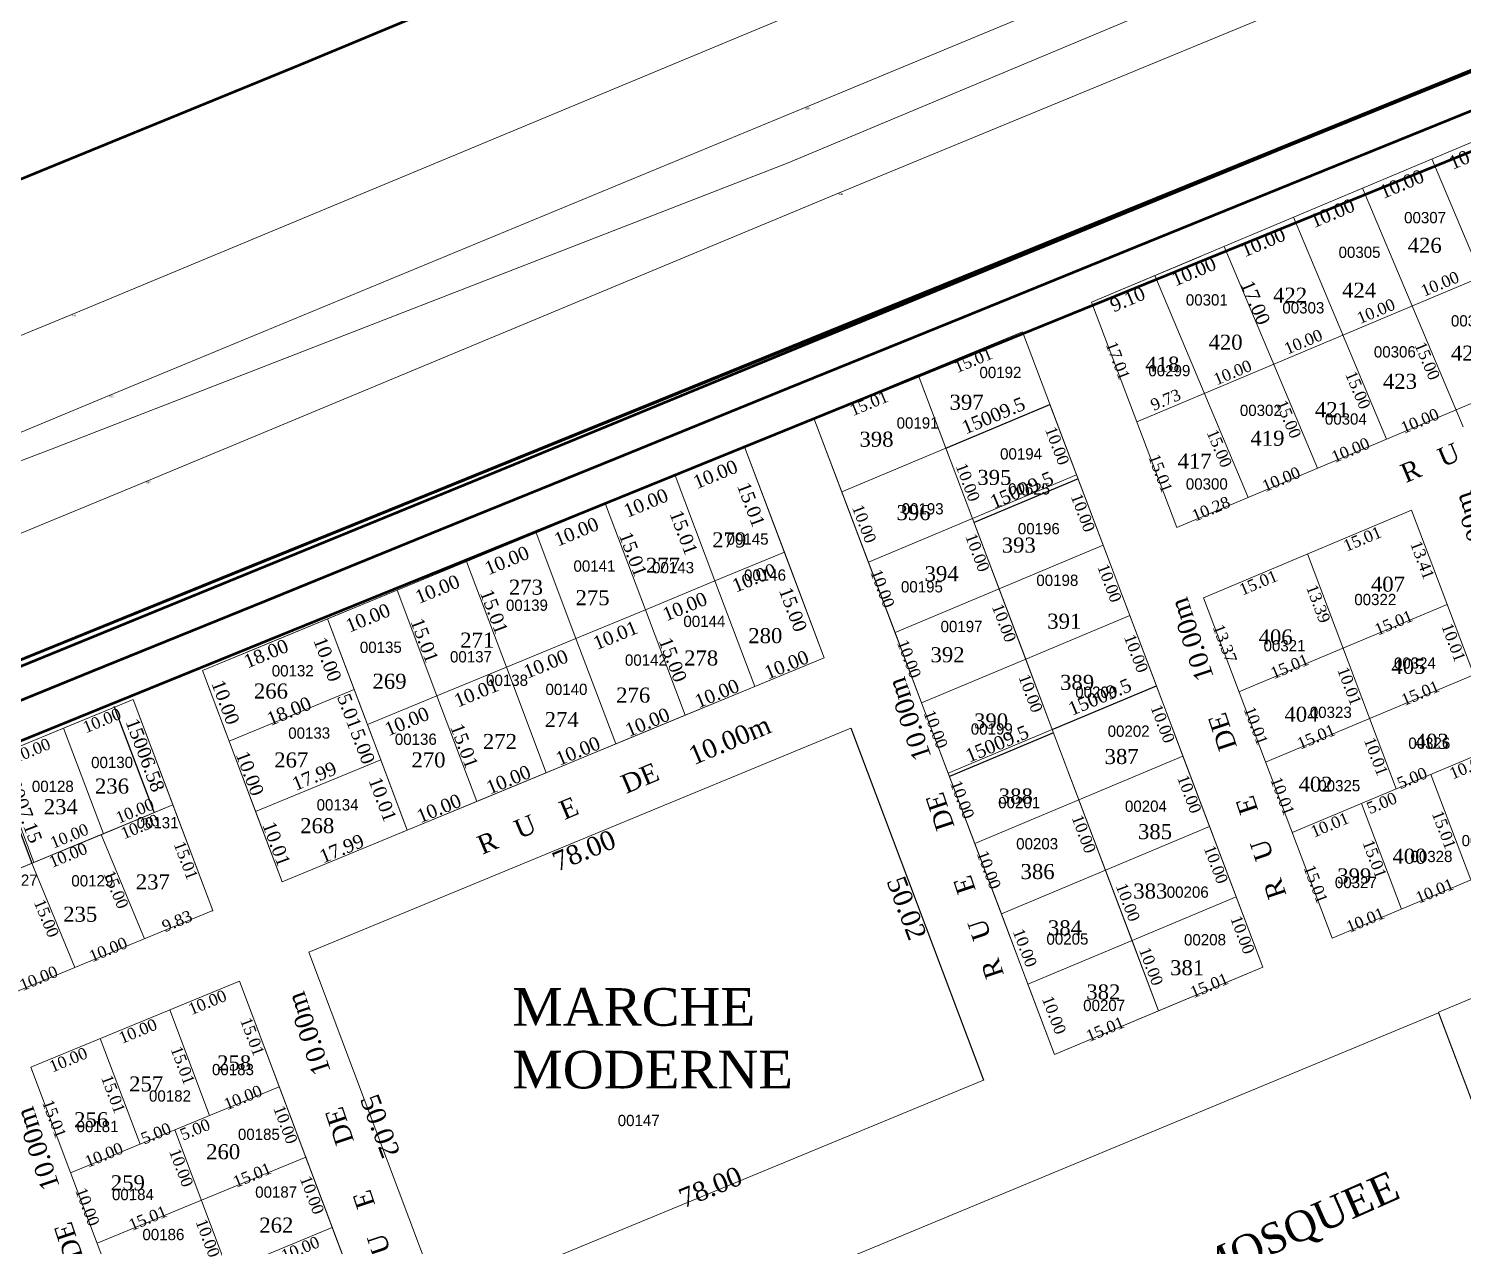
# Model space of a CAD drawing. Header units: metres. Extents: x 245225 to 248406, y 1633796 to 1637634.
# Drawn here: x 245951 to 246141.8, y 1637161.2 to 1637323.1 of the extents above; entities that cross this region are included whole.
import ezdxf
from ezdxf.enums import TextEntityAlignment as Align

# ---------------------------------------------------------------- set-up
doc = ezdxf.new("R2010")
doc.units = ezdxf.units.M
doc.header["$MEASUREMENT"] = 0
doc.layers.get('Defpoints').update_dxf_attribs({"lineweight": 0})
for name, color, linetype in [('A_revoir_niveau_0', 7, 'Continuous'), ('historique_numero_parcelle', 7, 'Continuous'), ('limites_sections', 7, 'Continuous')]:
    doc.layers.add(name, color=color, linetype=linetype)
for name, color, linetype, lineweight in [('Emprise', 1, 'Continuous', 30), ('LIMITE PARCELLE', 7, 'Continuous', 0), ('Toponymie', 7, 'Continuous', 30), ('Tracé KMS3', 7, 'Continuous', 0)]:
    doc.layers.add(name, color=color, linetype=linetype, lineweight=lineweight)
doc.layers.add('LIMITES_PARCELLES', color=7, linetype='Continuous', lineweight=0, true_color=0xffffff)
doc.styles.get("Standard").update_dxf_attribs({"font": 'txt.shx'})
doc.styles.add('Style-Arial', font='arial.ttf')
doc.styles.add('Style-FANCY', font='FANCY.shx')
doc.styles.add('Style-Sylfaen', font='sylfaen.ttf')
doc.dimstyles.new('ISO-25', dxfattribs={"dimtxt": 0.0015, "dimasz": 0.0025, "dimexe": 0.00125, "dimexo": 0.000625, "dimgap": 0.000625, "dimtad": 1, "dimlfac": 1000, "dimtxsty": 'Standard', "dimcen": 0.0025, "dimse1": 1, "dimse2": 1, "dimazin": 3, "dimtfac": 1, "dimtmove": 0, "dimatfit": 3})

# ---------------------------------------------------------------- blocks, each defined once
blk = doc.blocks.new('*D540')
at = {"layer": 'Defpoints', "color": 0, "lineweight": 0, "transparency": 16777216}
for p in [(245962.367776, 1637232.948204), (245964.861085, 1637233.888711), (245970.157473, 1637219.847854)]:
    blk.add_point(p, dxfattribs=at)
at = {"layer": 'LIMITE PARCELLE', "color": 0, "lineweight": -2, "transparency": 16777216}
blk.add_line((245967.664165, 1637218.907346), (245962.367776, 1637232.948204), dxfattribs=at)
at = {"layer": 'LIMITE PARCELLE', "color": 0, "lineweight": 0, "transparency": 16777216, "insert": (245966.462498, 1637226.473423), "char_height": 1.8, "attachment_point": 5, "rotation": 290.66711614, "style": 'Style-Sylfaen'}
blk.add_mtext('\\fSylfaen|b0|i0|c00|p23;15006.58', dxfattribs=at)
blk = doc.blocks.new('_None')
blk = doc.blocks.new('*D552')
at = {"layer": 'Defpoints', "color": 0, "lineweight": 0, "transparency": 16777216}
for p in [(245946.376717, 1637226.251643), (245951.392812, 1637212.104448), (245951.673306, 1637212.210253)]:
    blk.add_point(p, dxfattribs=at)
at = {"layer": 'LIMITE PARCELLE', "color": 0, "lineweight": -2, "transparency": 16777216}
blk.add_line((245946.096223, 1637226.145838), (245951.392812, 1637212.104448), dxfattribs=at)
at = {"layer": 'LIMITE PARCELLE', "color": 0, "lineweight": 0, "transparency": 16777216, "insert": (245950.189854, 1637219.670341), "char_height": 1.8, "attachment_point": 5, "rotation": 290.66711614, "style": 'Style-Sylfaen'}
blk.add_mtext('\\fSylfaen|b0|i0|c00|p23;15007.15', dxfattribs=at)
blk = doc.blocks.new('*D554')
at = {"layer": 'Defpoints', "color": 0, "lineweight": 0, "transparency": 16777216}
for p in [(246087.113654, 1637229.877291), (246073.271742, 1637224.073289), (246073.451905, 1637223.64362)]:
    blk.add_point(p, dxfattribs=at)
at = {"layer": 'LIMITE PARCELLE', "color": 0, "lineweight": -2, "transparency": 16777216}
blk.add_line((246087.293817, 1637229.447622), (246073.451905, 1637223.64362), dxfattribs=at)
at = {"layer": 'LIMITE PARCELLE', "color": 0, "lineweight": 0, "transparency": 16777216, "insert": (246079.775033, 1637227.971376), "char_height": 1.8, "attachment_point": 5, "rotation": 22.74863955, "style": 'Style-Sylfaen'}
blk.add_mtext('\\fSylfaen|b0|i0|c00|p23;15009.5', dxfattribs=at)
blk = doc.blocks.new('*D556')
at = {"layer": 'Defpoints', "color": 0, "lineweight": 0, "transparency": 16777216}
for p in [(246100.955839, 1637235.680572), (246100.955839, 1637235.680572), (246087.113927, 1637229.87657)]:
    blk.add_point(p, dxfattribs=at)
at = {"layer": 'LIMITE PARCELLE', "color": 0, "lineweight": -2, "transparency": 16777216}
blk.add_line((246087.113927, 1637229.87657), (246100.955839, 1637235.680572), dxfattribs=at)
at = {"layer": 'LIMITE PARCELLE', "color": 0, "lineweight": 0, "transparency": 16777216, "insert": (246093.437055, 1637234.204326), "char_height": 1.8, "attachment_point": 5, "rotation": 22.74863955, "style": 'Style-Sylfaen'}
blk.add_mtext('\\fSylfaen|b0|i0|c00|p23;15009.5', dxfattribs=at)
blk = doc.blocks.new('*D558')
at = {"layer": 'Defpoints', "color": 0, "lineweight": 0, "transparency": 16777216}
for p in [(246090.346343, 1637263.742305), (246076.504431, 1637257.938304), (246076.728672, 1637257.403513)]:
    blk.add_point(p, dxfattribs=at)
at = {"layer": 'LIMITE PARCELLE', "color": 0, "lineweight": -2, "transparency": 16777216}
blk.add_line((246090.570584, 1637263.207514), (246076.728672, 1637257.403513), dxfattribs=at)
at = {"layer": 'LIMITE PARCELLE', "color": 0, "lineweight": 0, "transparency": 16777216, "insert": (246083.0518, 1637261.731268), "char_height": 1.8, "attachment_point": 5, "rotation": 22.74863955, "style": 'Style-Sylfaen'}
blk.add_mtext('\\fSylfaen|b0|i0|c00|p23;15009.5', dxfattribs=at)
blk = doc.blocks.new('*D560')
at = {"layer": 'Defpoints', "color": 0, "lineweight": 0, "transparency": 16777216}
for p in [(246086.809719, 1637273.096549), (246086.809719, 1637273.096549), (246072.967807, 1637267.292547)]:
    blk.add_point(p, dxfattribs=at)
at = {"layer": 'LIMITE PARCELLE', "color": 0, "lineweight": -2, "transparency": 16777216}
blk.add_line((246072.967807, 1637267.292547), (246086.809719, 1637273.096549), dxfattribs=at)
at = {"layer": 'LIMITE PARCELLE', "color": 0, "lineweight": 0, "transparency": 16777216, "insert": (246079.290935, 1637271.620303), "char_height": 1.8, "attachment_point": 5, "rotation": 22.74863955, "style": 'Style-Sylfaen'}
blk.add_mtext('\\fSylfaen|b0|i0|c00|p23;15009.5', dxfattribs=at)

msp = doc.modelspace()

# ---------------------------------------------------------------- linework, layer by layer
at = {"layer": 'A_revoir_niveau_0', "color": 7, "linetype": 'Continuous', "lineweight": 13, "flags": 128}
for points in [[(246280.422, 1637419.696), (246188.953, 1637381.672), (246140.842, 1637361.814), (246050.359, 1637324.045), (245956.724, 1637285.061), (245888.911, 1637257.199), (245818.867, 1637231.382), (245769.228, 1637213.065), (245701.559, 1637188.314), (245613.345, 1637155.349), (245512.804, 1637117.302)], [(245408.833261, 1637064.596399), (245617.302, 1637144.32), (245705.148, 1637176.756), (245773.663, 1637201.739), (245822.183, 1637219.59), (245892.562, 1637245.511), (245961.684, 1637274.3), (246054.236, 1637312.609), (246146.466, 1637350.878), (246192.693, 1637370.169), (246284.944, 1637408.447)], [(245521.985, 1637094.792), (245622.827, 1637133), (245708.221, 1637164.652), (245778.161, 1637190.411), (245825.955, 1637207.935), (245896.372, 1637233.878), (245966.622, 1637262.874), (246058.697, 1637301.212), (246152.638, 1637340.006), (246197.655, 1637359.097), (246289.647, 1637397.036)]]:
    msp.add_lwpolyline(points, dxfattribs=at)
at = {"layer": 'Emprise', "color": 6, "lineweight": 53, "flags": 128}
for points in [[(245362.141159, 1637080.356279), (245645.720598, 1637187.855917), (245764.440644, 1637231.789652), (245846.022215, 1637262.062927), (245926.871691, 1637293.673412), (245987.02794, 1637318.254066), (246628.867038, 1637585.467352)], [(246654.91678, 1637532.212975), (246503.560804, 1637468.452964), (246339.308489, 1637399.226337), (246174.772275, 1637330.677176), (246009.954973, 1637262.806665), (245959.032933, 1637241.979597), (245949.066174, 1637237.926563), (245901.731898, 1637219.095855), (245867.529774, 1637206.046117), (245837.947546, 1637195.052559), (245785.257592, 1637175.516616), (245666.840907, 1637131.695147), (245404.597902, 1637034.355467), (245407.132846, 1637027.526068), (245386.779172, 1637020.133266)]]:
    msp.add_lwpolyline(points, dxfattribs=at)
at = {"layer": 'limites_parcelles', "color": 7, "lineweight": 0}
for p, q in [((246092.35131, 1637286.716145), (246193.814715, 1637329.395067)), ((246199.830739, 1637313.482899), (246098.367334, 1637270.803978)), ((246150.018668, 1637276.257287), (246137.611343, 1637305.754038)), ((246141.752488, 1637270.117805), (246128.393609, 1637301.876749)), ((246205.138996, 1637299.442751), (246103.675591, 1637256.76383)), ((246131.583199, 1637268.502709), (246119.175874, 1637297.999459)), ((246122.365465, 1637264.62542), (246109.95814, 1637294.12217)), ((246092.35131, 1637286.716145), (246106.823153, 1637292.803489)), ((246113.147731, 1637260.748131), (246100.740405, 1637290.244881)), ((246083.157902, 1637282.755471), (246055.41547, 1637271.302485)), ((246101.259548, 1637192.461912), (246069.286686, 1637277.028978)), ((246087.417636, 1637186.657911), (246055.41547, 1637271.302485)), ((245974.107777, 1637237.709108), (246046.196984, 1637267.493743)), ((246046.196984, 1637267.493743), (246056.78912, 1637239.413727)), ((246134.886267, 1637259.043438), (246107.214429, 1637247.403732)), ((246134.886267, 1637259.043438), (246152.013225, 1637213.743251)), ((246121.050348, 1637253.223585), (246132.863273, 1637221.978825)), ((246111.943974, 1637234.894257), (246139.627798, 1637246.50226)), ((245974.107777, 1637237.709108), (245988.525644, 1637243.666045)), ((245974.107777, 1637237.709108), (245983.35, 1637241.527657)), ((246056.78912, 1637239.413727), (245984.700696, 1637209.627015)), ((245984.700696, 1637209.627015), (245974.107777, 1637237.709108)), ((246143.166491, 1637237.142543), (246115.482667, 1637225.53454)), ((245863.147473, 1637191.86435), (245964.861085, 1637233.888711)), ((245964.861085, 1637233.888711), (245975.454105, 1637205.806352)), ((246146.705185, 1637227.782826), (246119.021361, 1637216.174823)), ((245970.157473, 1637219.847854), (245868.444966, 1637177.820563)), ((245975.454105, 1637205.806352), (245970.157473, 1637219.847854)), ((245960.63822, 1637215.914528), (245966.367022, 1637202.048829)), ((246152.013225, 1637213.743251), (246124.329401, 1637202.135248)), ((245951.396106, 1637212.095715), (245957.1248, 1637198.230279)), ((246115.10146, 1637198.265914), (246111.565005, 1637207.619709)), ((245975.454105, 1637205.806352), (245873.741598, 1637163.779061)), ((246115.10146, 1637198.265914), (246087.417636, 1637186.657911)), ((245978.997279, 1637196.41331), (245951.254208, 1637184.96006)), ((245996.652547, 1637149.608756), (245978.997279, 1637196.41331)), ((245969.749589, 1637192.59556), (245975.046169, 1637178.554194)), ((245960.501898, 1637188.77781), (245965.798479, 1637174.736444)), ((245951.254208, 1637184.96006), (245968.909476, 1637138.155506)), ((245984.293859, 1637182.371944), (245956.550788, 1637170.918694)), ((245970.422324, 1637176.645319), (245977.484431, 1637157.923497)), ((245987.824913, 1637173.011033), (245960.081842, 1637161.557783)), ((245963.612895, 1637152.196872), (245991.355966, 1637163.650122))]:
    msp.add_line(p, q, dxfattribs=at)
at = {"layer": 'limites_parcelles', "color": 7, "linetype": 'Continuous', "lineweight": 0}
for p, q in [((246060.320203, 1637230.052737), (245988.223214, 1637200.288734)), ((246078.010466, 1637183.26263), (246060.320203, 1637230.052737)), ((246060.320203, 1637230.052737), (246077.975471, 1637183.248183)), ((246078.010466, 1637183.26263), (246060.355198, 1637230.067184)), ((246005.878482, 1637153.48418), (245988.223214, 1637200.288734)), ((246005.878482, 1637153.48418), (246077.975471, 1637183.248183)), ((246077.975471, 1637183.248183), (246078.010466, 1637183.26263))]:
    msp.add_line(p, q, dxfattribs=at)
at = {"layer": 'limites_parcelles', "color": 1, "linetype": 'Continuous', "lineweight": 40, "flags": 128}
msp.add_lwpolyline([(246242.36, 1637357.731), (246325.071, 1637170.444), (245511.13, 1636788.23), (245429.275, 1637028.013), (246242.360078, 1637357.730823)], close=True, dxfattribs=at)
at = {"layer": 'limites_parcelles', "color": 7, "lineweight": 0, "flags": 128}
for points in [[(246092.35131, 1637286.716145), (246103.675591, 1637256.76383)], [(246083.157902, 1637282.755471), (246115.10146, 1637198.265914)], [(246107.214429, 1637247.403732), (246124.329401, 1637202.135248)], [(246137.477243, 1637223.913492), (246142.785284, 1637209.873917)], [(246128.249302, 1637220.044158), (246133.557342, 1637206.004583)], [(245978.997279, 1637196.41331), (245996.652547, 1637149.608756)]]:
    msp.add_lwpolyline(points, dxfattribs=at)
at = {"layer": 'limites_parcelles', "color": 7, "lineweight": 0}
msp.add_point((245975.454105, 1637205.806352), dxfattribs=at)
for points in [[(246072.967314, 1637267.293849), (246069.286686, 1637277.028978), (246055.41547, 1637271.302485), (246059.125403, 1637261.489848)], [(246090.346343, 1637263.742305), (246086.809719, 1637273.096549), (246072.967807, 1637267.292547), (246076.504431, 1637257.938304)], [(246051.49361, 1637253.452254), (246046.196984, 1637267.493743), (246036.954834, 1637263.675223), (246042.251461, 1637249.633734)], [(246076.503869, 1637257.93979), (246072.967314, 1637267.293849), (246059.125403, 1637261.489848), (246062.661957, 1637252.135789)], [(246036.954834, 1637263.675223), (246027.712281, 1637259.856537), (246033.008908, 1637245.815048), (246042.251461, 1637249.633734)], [(246093.883011, 1637254.387944), (246090.346343, 1637263.742305), (246076.504431, 1637257.938304), (246080.0411, 1637248.583943)], [(246027.712281, 1637259.856537), (246018.469561, 1637256.037782), (246023.766188, 1637241.996293), (246033.008908, 1637245.815048)], [(246080.040402, 1637248.585788), (246076.503869, 1637257.93979), (246062.661957, 1637252.135789), (246066.19849, 1637242.781787)], [(246018.469561, 1637256.037782), (246009.227072, 1637252.219121), (246014.523698, 1637238.177632), (246023.766188, 1637241.996293)], [(246056.78912, 1637239.413727), (246051.49361, 1637253.452254), (246042.249261, 1637249.632825), (246047.544871, 1637235.594032)], [(246097.419551, 1637245.033924), (246093.883011, 1637254.387944), (246080.0411, 1637248.583943), (246083.577639, 1637239.229923)], [(246009.227072, 1637252.219121), (245999.98425, 1637248.400324), (246005.280876, 1637234.358835), (246014.523698, 1637238.177632)], [(246042.249261, 1637249.632825), (246033.005114, 1637245.81348), (246038.300824, 1637231.774421), (246047.544871, 1637235.594032)], [(245999.98425, 1637248.400324), (245990.74175, 1637244.581659), (245996.038376, 1637230.54017), (246005.280876, 1637234.358835)], [(246083.577057, 1637239.231462), (246080.040402, 1637248.585788), (246066.19849, 1637242.781787), (246069.735145, 1637233.427461)], [(246033.005114, 1637245.81348), (246023.761412, 1637241.994319), (246029.057223, 1637227.954993), (246038.300824, 1637231.774421)], [(245974.107777, 1637237.709108), (245977.637888, 1637228.350695), (245994.269432, 1637235.222244), (245990.74175, 1637244.581659)], [(246100.955839, 1637235.680572), (246097.419551, 1637245.033924), (246083.577639, 1637239.229923), (246087.113927, 1637229.87657)], [(246023.761412, 1637241.994319), (246014.517887, 1637238.175231), (246019.813798, 1637224.135639), (246029.057223, 1637227.954993)], [(246014.517887, 1637238.175231), (246005.274451, 1637234.35618), (246010.570463, 1637220.316322), (246019.813798, 1637224.135639)], [(246087.113654, 1637229.877291), (246083.577057, 1637239.231462), (246069.735145, 1637233.427461), (246073.271742, 1637224.073289)], [(245977.637888, 1637228.350695), (245981.16843, 1637218.991141), (245997.797545, 1637225.861686), (245994.269432, 1637235.222244)], [(246005.274451, 1637234.35618), (245996.031088, 1637230.537159), (246001.3272, 1637216.497035), (246010.570463, 1637220.316322)], [(246104.492079, 1637226.327344), (246100.955839, 1637235.680572), (246087.113927, 1637229.87657), (246090.650167, 1637220.523343)], [(245970.157473, 1637219.847854), (245964.861085, 1637233.888711), (245955.618767, 1637230.070122), (245960.915256, 1637216.028998)], [(245955.618767, 1637230.070122), (245946.376717, 1637226.251643), (245951.673306, 1637212.210253), (245960.915256, 1637216.028998)], [(246090.650177, 1637220.523317), (246087.113654, 1637229.877291), (246073.271742, 1637224.073289), (246076.808265, 1637214.719315)], [(246108.028596, 1637216.973384), (246104.492079, 1637226.327344), (246090.650167, 1637220.523343), (246094.186684, 1637211.169383)], [(245946.376717, 1637226.251643), (245937.135091, 1637222.43334), (245942.431781, 1637208.391684), (245951.673306, 1637212.210253)], [(245981.16843, 1637218.991141), (245984.700696, 1637209.627015), (246001.3272, 1637216.497035), (245997.797545, 1637225.861686)], [(246094.186669, 1637211.169421), (246090.650177, 1637220.523317), (246076.808265, 1637214.719315), (246080.344757, 1637205.36542)], [(246111.564911, 1637207.619958), (246108.028596, 1637216.973384), (246094.186684, 1637211.169383), (246097.722999, 1637201.815957)], [(246097.723176, 1637201.815489), (246094.186669, 1637211.169421), (246080.344757, 1637205.36542), (246083.881264, 1637196.011488)], [(246101.259548, 1637192.461912), (246115.10146, 1637198.265914), (246111.564911, 1637207.619958), (246097.722999, 1637201.815957)], [(246087.417636, 1637186.657911), (246101.259548, 1637192.461912), (246097.723176, 1637201.815489), (246083.881264, 1637196.011488)], [(246158.417395, 1637139.408732), (246138.49941, 1637192.197204), (246059.992785, 1637159.641095), (246081.633796, 1637102.286102)]]:
    msp.add_3dface(points, dxfattribs=at)
at = {"layer": 'limites_parcelles', "color": 7, "linetype": 'Continuous', "lineweight": 0}
msp.add_3dface([(246176.142487, 1637207.981185), (246138.457976, 1637192.307016), (246160.093778, 1637134.965829), (246197.778289, 1637150.639997)], dxfattribs=at)
at = {"layer": 'limites_sections', "lineweight": 13, "flags": 128}
msp.add_lwpolyline([(246030.023, 1636685.769), (245957.845, 1636823.563), (245896.711, 1636918.316), (245873.298, 1636959.841), (245897.722, 1636971.857), (245806.576, 1637211.153), (245953.867, 1637267.134), (246051.979, 1637305.254), (246249.188409, 1637387.839947), (246328.763496, 1637172.004743), (246354.383, 1637183.669), (246454.308, 1636960.02), (246454.308, 1636960.02), (246507.829, 1636952.358), (246491.152, 1636841.051), (246406.082, 1636907.201), (246329.51, 1636911.002), (246256.395, 1636887.255), (246213.901, 1636838.511), (246204.527, 1636787.268), (246222.025, 1636721.652), (246223.275, 1636626.665)], dxfattribs=at)
at = {"layer": 'Tracé KMS3', "color": 3, "lineweight": 53, "elevation": -8.86245, "flags": 128}
for points in [[(246165.946757, 1637326.984723), (246161.633642, 1637325.194711), (246003.831576, 1637261.05847), (245980.661777, 1637251.642552), (245827.036769, 1637189.204426), (245748.884173, 1637157.722395), (245725.835123, 1637148.370881), (245702.480787, 1637139.653054), (245488.717744, 1637059.330274), (245421.572668, 1637033.918839), (245418.191968, 1637032.639981)], [(246167.863337, 1637322.366637), (246167.863337, 1637322.366637), (246163.533267, 1637320.569588), (246144.730177, 1637312.927428), (246121.561129, 1637303.510409), (246098.391177, 1637294.093429), (246075.222249, 1637284.677458), (246052.053129, 1637275.260409), (246028.883177, 1637265.843429), (246005.714129, 1637256.426409), (245982.544297, 1637247.010477), (245959.375129, 1637237.593409), (245936.205177, 1637228.176429), (245913.036129, 1637218.759409), (245889.867249, 1637209.343458), (245866.697177, 1637199.926429), (245843.528129, 1637190.509409), (245828.912205, 1637184.569472), (245820.358158, 1637181.123467), (245797.159247, 1637171.778503)], [(246169.836549, 1637317.772054), (246165.432893, 1637315.944465), (246007.596654, 1637251.794336), (245984.426815, 1637242.378401), (245830.787641, 1637179.934518), (245752.632219, 1637148.451348), (245729.464202, 1637139.051567), (245705.988084, 1637130.28828), (245492.246245, 1637049.973468), (245425.111511, 1637024.565947), (245420.898114, 1637022.972095)]]:
    msp.add_lwpolyline(points, dxfattribs=at)

# ---------------------------------------------------------------- texts
at = {"layer": 'historique_numero_parcelle', "color": 92, "linetype": 'Continuous', "lineweight": 0, "style": 'Style-FANCY'}
for s, p in [('00307', (246136.6949, 1637297.954962)), ('00305', (246127.976944, 1637293.347694)), ('00301', (246107.666982, 1637287.0127)), ('00303', (246120.504411, 1637285.956868)), ('00308', (246142.922011, 1637284.229142)), ('00306', (246132.671228, 1637280.101798)), ('00192', (246080.218113, 1637277.368435)), ('00299', (246102.685293, 1637277.606194)), ('00302', (246114.85211, 1637272.327033)), ('00191', (246069.200917, 1637270.649502)), ('00304', (246126.156712, 1637271.175216)), ('00625', (246084.027467, 1637261.879499)), ('00300', (246107.666982, 1637262.536588)), ('00193', (246069.871529, 1637259.227316)), ('00145', (246046.59288, 1637255.207248)), ('00141', (246026.22625, 1637251.62346)), ('00143', (246036.682322, 1637251.404066)), ('00146', (246048.910893, 1637250.418085)), ('00195', (246069.775727, 1637248.860963)), ('00198', (246087.786448, 1637249.724826)), ('00322', (246130.071858, 1637247.168903)), ('00139', (246017.248261, 1637246.412859)), ('00144', (246040.844778, 1637244.264986)), ('00197', (246075.044821, 1637243.581801)), ('00135', (245997.8142, 1637240.818319)), ('00321', (246118.000843, 1637241.025879)), ('00137', (246009.8031, 1637239.556805)), ('00142', (246033.069229, 1637239.118018)), ('00132', (245986.09902, 1637237.691958)), ('00324', (246135.340952, 1637238.722245)), ('00138', (246014.600939, 1637236.430626)), ('00140', (246022.503669, 1637235.223779)), ('00200', (246092.95974, 1637234.847189)), ('00323', (246124.15266, 1637232.167193)), ('00133', (245988.288773, 1637229.409845)), ('00199', (246079.068493, 1637229.951966)), ('00202', (246097.270817, 1637229.664012)), ('00136', (246002.467426, 1637228.587119)), ('00326', (246137.256986, 1637228.067937)), ('00130', (245962.07503, 1637225.50618)), ('00128', (245954.191918, 1637222.324971)), ('00325', (246125.281773, 1637222.404837)), ('00134', (245992.066097, 1637219.866218)), ('00201', (246082.708958, 1637220.161521)), ('00204', (246099.570058, 1637219.681597)), ('00131', (245968.123904, 1637217.4829)), ('00203', (246085.104, 1637214.69039)), ('00329', (246144.346313, 1637215.109995)), ('00328', (246137.544391, 1637212.998331)), ('00127', (245949.382981, 1637209.842614)), ('00129', (245959.447326, 1637209.76468)), ('00327', (246127.485212, 1637209.542879)), ('00206', (246105.126557, 1637208.259412)), ('00205', (246089.127672, 1637202.020402)), ('00208', (246107.425798, 1637201.924418)), ('00207', (246094.013559, 1637193.189805)), ('00183', (245978.149091, 1637184.660874)), ('00182', (245969.773284, 1637181.150574)), ('00147', (246032.111853, 1637177.896027)), ('00181', (245960.13837, 1637177.09179)), ('00185', (245981.597952, 1637176.04967)), ('00187', (245983.897193, 1637168.37089)), ('00184', (245964.846339, 1637168.041799)), ('00186', (245968.897383, 1637162.721501))]:
    msp.add_text(s, height=1.499994, rotation=0.1323, dxfattribs=at).set_placement(p, align=Align.MIDDLE_CENTER)
at = {"layer": 'historique_numero_parcelle', "color": 1, "linetype": 'Continuous', "lineweight": 0, "style": 'Style-FANCY'}
for s, p in [('00194', (246082.962025, 1637266.534308)), ('00196', (246085.325911, 1637256.592539))]:
    msp.add_text(s, height=1.499994, rotation=0.1323, dxfattribs=at).set_placement(p, align=Align.MIDDLE_CENTER)
at = {"layer": 'limites_parcelles', "color": 7, "lineweight": 0, "line_spacing_factor": 0.6}
for s, insert, char_height, attachment_point, rotation in [('\\fSylfaen|b0|i0|c00|p23;10.00', (246142.452848, 1637307.139618), 1.8, 2, 22.8132739), ('\\fSylfaen|b0|i0|c00|p23;10.00', (246133.235113, 1637303.262329), 1.8, 2, 22.8132739), ('\\fSylfaen|b0|i0|c00|p23;10.00', (246124.017379, 1637299.38504), 1.8, 2, 22.8132739), ('\\fSylfaen|b0|i0|c00|p23;10.00', (246114.799644, 1637295.507751), 1.8, 2, 22.8132739), ('\\fSylfaen|b0|i0|c00|p23;10.00', (246105.58191, 1637291.630462), 1.8, 2, 22.8132739), ('\\fSylfaen|b0|i0|c00|p23;17.00', (246113.290819, 1637286.301024), 1.8, 8, 292.8132739), ('\\fSylfaen|b0|i0|c00|p23;10.00', (246138.368992, 1637289.872915), 1.55, 2, 22.8132739), ('\\fSylfaen|b0|i0|c00|p23;9.10', (246096.778495, 1637287.927449), 1.8, 2, 22.8132739), ('\\fSylfaen|b0|i0|c00|p23;10.00', (246129.858642, 1637286.236734), 1.55, 2, 22.8132739), ('\\fSylfaen|b0|i0|c00|p23;10.00', (246120.196678, 1637282.166685), 1.55, 2, 22.8132739), ('\\fSylfaen|b0|i0|c00|p23;15.01', (246076.298613, 1637279.707358), 1.55, 2, 22.43245452), ('\\fSylfaen|b0|i0|c00|p23;17.01', (246095.095384, 1637278.658891), 1.55, 8, 290.71041665), ('\\fSylfaen|b0|i0|c00|p23;R   U    E       DE     10.00m', (246134.150673, 1637262.595882), 2.5, 7, 22.94571649), ('\\fSylfaen|b0|i0|c00|p23;15.00', (246137.708612, 1637279.215753), 1.55, 2, 292.8132739), ('\\fSylfaen|b0|i0|c00|p23;10.00', (246110.781984, 1637278.086663), 1.55, 2, 22.8132739), ('\\fSylfaen|b0|i0|c00|p23;15.00', (246128.490878, 1637275.338464), 1.55, 2, 292.8132739), ('\\fSylfaen|b0|i0|c00|p23;15.01', (246062.427397, 1637273.980865), 1.55, 2, 22.43245452), ('\\fSylfaen|b0|i0|c00|p23;9.73', (246101.887845, 1637274.465374), 1.55, 2, 22.8132739), ('\\fSylfaen|b0|i0|c00|p23;15.00', (246119.273143, 1637271.461175), 1.55, 2, 292.8132739), ('\\fSylfaen|b0|i0|c00|p23;10.00', (246136.302854, 1637270.181306), 1.55, 8, 22.8132739), ('\\fSylfaen|b0|i0|c00|p23;10.00', (246088.50054, 1637267.900237), 1.55, 2, 290.71041665), ('\\fSylfaen|b0|i0|c00|p23;15.00', (246110.055409, 1637267.583886), 1.55, 2, 292.8132739), ('\\fSylfaen|b0|i0|c00|p23;10.00', (246127.08512, 1637266.304016), 1.55, 8, 22.8132739), ('\\fSylfaen|b0|i0|c00|p23;15.01', (246100.757525, 1637263.682733), 1.55, 8, 290.71041665), ('\\fSylfaen|b0|i0|c00|p23;10.00', (246041.957764, 1637264.660261), 1.8, 2, 22.44863842), ('\\fSylfaen|b0|i0|c00|p23;10.00', (246076.614876, 1637263.044709), 1.55, 2, 290.71041665), ('\\fSylfaen|b0|i0|c00|p23;10.00', (246117.867385, 1637262.426727), 1.55, 8, 22.8132739), ('\\fSylfaen|b0|i0|c00|p23;15.01', (246047.90965, 1637260.120061), 1.8, 2, 290.66711614), ('\\fSylfaen|b0|i0|c00|p23;10.00', (246032.715413, 1637260.841658), 1.8, 2, 22.44863842), ('\\fSylfaen|b0|i0|c00|p23;10.00', (246091.927428, 1637258.994855), 1.55, 2, 290.71041665), ('\\fSylfaen|b0|i0|c00|p23;10.28', (246108.522448, 1637258.495932), 1.55, 8, 22.8132739), ('\\fSylfaen|b0|i0|c00|p23;R   U    E       DE     10.00m', (246156.095948, 1637221.963582), 2.5, 7, 108.45502415), ('\\fSylfaen|b0|i0|c00|p23;15.01', (246038.948195, 1637256.407422), 1.8, 2, 290.66711614), ('\\fSylfaen|b0|i0|c00|p23;10.00', (246062.839257, 1637257.524005), 1.55, 2, 290.71041665), ('\\fSylfaen|b0|i0|c00|p23;10.00', (246023.472776, 1637257.022937), 1.8, 2, 22.44863842), ('\\fSylfaen|b0|i0|c00|p23;15.01', (246128.045853, 1637255.949156), 1.55, 2, 22.8132739), ('\\fSylfaen|b0|i0|c00|p23;15.01', (246030.489754, 1637252.8828), 1.8, 8, 290.65145103), ('\\fSylfaen|b0|i0|c00|p23;10.00', (246077.896735, 1637253.690172), 1.55, 2, 290.71041665), ('\\fSylfaen|b0|i0|c00|p23;10.00', (246014.230172, 1637253.204229), 1.8, 2, 22.44863842), ('\\fSylfaen|b0|i0|c00|p23;13.41', (246137.069956, 1637252.702119), 1.55, 2, 290.71041665), ('\\fSylfaen|b0|i0|c00|p23;10.00', (246047.138734, 1637250.895584), 1.8, 2, 22.44863842), ('\\fSylfaen|b0|i0|c00|p23;10.00', (246063.789179, 1637248.355048), 1.55, 8, 290.71041665), ('\\fSylfaen|b0|i0|c00|p23;10.00', (246095.463883, 1637249.641059), 1.55, 2, 290.71041665), ('\\fSylfaen|b0|i0|c00|p23;10.00', (246004.987516, 1637249.3855), 1.8, 2, 22.44863842), ('\\fSylfaen|b0|i0|c00|p23;15.01', (246114.209934, 1637250.129304), 1.55, 2, 22.8132739), ('\\fSylfaen|b0|i0|c00|p23;15.01', (246012.006429, 1637245.246204), 1.8, 8, 290.66711614), ('\\fSylfaen|b0|i0|c00|p23;10.00', (246037.894486, 1637247.076197), 1.8, 2, 22.44863842), ('\\fSylfaen|b0|i0|c00|p23;15.00', (246053.486412, 1637246.185934), 1.8, 2, 290.66711614), ('\\fSylfaen|b0|i0|c00|p23;R   U    E       DE     10.00m', (246118.341712, 1637207.889375), 2.5, 7, 108.45502415), ('\\fSylfaen|b0|i0|c00|p23;13.39', (246123.231041, 1637246.890192), 1.55, 2, 290.71041665), ('\\fSylfaen|b0|i0|c00|p23;10.00', (245995.744855, 1637245.566769), 1.8, 2, 22.44863842), ('\\fSylfaen|b0|i0|c00|p23;10.00', (246081.433189, 1637244.336377), 1.55, 2, 290.71041665), ('\\fSylfaen|b0|i0|c00|p23;15.01', (246132.817336, 1637243.340086), 1.55, 8, 22.74863955), ('\\fSylfaen|b0|i0|c00|p23;15.01', (246002.760416, 1637241.426018), 1.8, 8, 290.64060745), ('\\fSylfaen|b0|i0|c00|p23;10.01', (246028.652459, 1637243.257728), 1.8, 2, 22.44863842), ('\\fSylfaen|b0|i0|c00|p23;13.37', (246109.315263, 1637241.047823), 1.55, 8, 290.71041665), ('\\fSylfaen|b0|i0|c00|p23;10.01', (246141.210068, 1637241.751672), 1.55, 2, 290.71041665), ('\\fSylfaen|b0|i0|c00|p23;18.00', (245982.203896, 1637240.823108), 1.8, 2, 22.44863842), ('\\fSylfaen|b0|i0|c00|p23;10.00', (245991.569851, 1637239.54926), 1.8, 2, 290.652068), ('\\fSylfaen|b0|i0|c00|p23;15.00', (246035.785923, 1637238.842525), 1.8, 8, 290.65145103), ('\\fSylfaen|b0|i0|c00|p23;10.00', (246067.325634, 1637239.001253), 1.55, 8, 290.71041665), ('\\fSylfaen|b0|i0|c00|p23;10.00', (246099.000337, 1637240.287264), 1.55, 2, 290.71041665), ('\\fSylfaen|b0|i0|c00|p23;10.00', (246019.406948, 1637239.43782), 1.8, 2, 22.44863842), ('\\fSylfaen|b0|i0|c00|p23;10.00', (246052.115114, 1637237.633371), 1.8, 8, 22.45025589), ('\\fSylfaen|b0|i0|c00|p23;15.01', (246118.975424, 1637237.536084), 1.55, 8, 22.74863955), ('\\fSylfaen|b0|i0|c00|p23;10.01', (246127.368157, 1637235.947671), 1.55, 2, 290.71041665), ('\\fSylfaen|b0|i0|c00|p23;10.00', (245976.28457, 1637233.18361), 1.8, 8, 290.66711614), ('\\fSylfaen|b0|i0|c00|p23;10.01', (246010.166373, 1637235.619951), 1.8, 2, 22.44863842), ('\\fSylfaen|b0|i0|c00|p23;10.00', (246042.870966, 1637233.813718), 1.8, 8, 22.45025589), ('\\fSylfaen|b0|i0|c00|p23;R   U    E       DE     10.00m', (246080.775577, 1637197.291372), 2.5, 7, 108.45502415), ('\\fSylfaen|b0|i0|c00|p23;10.00', (246084.969644, 1637234.982582), 1.55, 2, 290.71041665), ('\\fSylfaen|b0|i0|c00|p23;15.01', (246136.356029, 1637233.980369), 1.55, 8, 22.74863955), ('\\fSylfaen|b0|i0|c00|p23;18.00', (245985.958093, 1637231.468025), 1.8, 8, 22.44863842), ('\\fSylfaen|b0|i0|c00|p23;5.01', (245994.495048, 1637232.633333), 1.8, 2, 290.60693678), ('\\fSylfaen|b0|i0|c00|p23;10.00', (245960.424748, 1637231.807844), 1.55, 2, 22.45025589), ('\\fSylfaen|b0|i0|c00|p23;10.00', (246000.926925, 1637231.802547), 1.8, 2, 22.44863842), ('\\fSylfaen|b0|i0|c00|p23;10.00', (246033.627142, 1637229.994199), 1.8, 8, 22.45025589), ('\\fSylfaen|b0|i0|c00|p23;10.00', (246070.862089, 1637229.647458), 1.55, 8, 290.71041665), ('\\fSylfaen|b0|i0|c00|p23;10.00', (246102.536792, 1637230.933469), 1.55, 2, 290.71041665), ('\\fSylfaen|b0|i0|c00|p23;10.01', (246113.449382, 1637230.113227), 1.55, 8, 290.71041665), ('\\fSylfaen|b0|i0|c00|p23;15.01', (246008.053501, 1637227.384078), 1.8, 8, 290.66711614), ('\\fSylfaen|b0|i0|c00|p23;R   U    E       DE     10.00m', (246011.336779, 1637213.158166), 2.5, 7, 22.94571649), ('\\fSylfaen|b0|i0|c00|p23;15.01', (246122.514117, 1637228.176368), 1.55, 8, 22.74863955), ('\\fSylfaen|b0|i0|c00|p23;10.00', (245951.027592, 1637227.80238), 1.55, 2, 22.45025589), ('\\fSylfaen|b0|i0|c00|p23;5.00', (245996.261404, 1637227.954403), 1.8, 2, 290.57676665), ('\\fSylfaen|b0|i0|c00|p23;10.00', (246024.383629, 1637226.174808), 1.8, 8, 22.45025589), ('\\fSylfaen|b0|i0|c00|p23;10.01', (246130.90685, 1637226.587954), 1.55, 2, 290.71041665), ('\\fSylfaen|b0|i0|c00|p23;10.00', (245979.534203, 1637223.718745), 1.8, 8, 290.66711614), ('\\fSylfaen|b0|i0|c00|p23;10.01', (246142.168552, 1637225.663717), 1.55, 2, 22.74863955), ('\\fSylfaen|b0|i0|c00|p23;17.99', (245989.316553, 1637222.833173), 1.8, 8, 22.44863842), ('\\fSylfaen|b0|i0|c00|p23;10.00', (246015.140249, 1637222.355472), 1.8, 8, 22.45025589), ('\\fSylfaen|b0|i0|c00|p23;5.00', (246135.280487, 1637222.685874), 1.55, 8, 22.74863955), ('\\fSylfaen|b0|i0|c00|p23;10.01', (245998.906205, 1637220.931802), 1.8, 2, 290.66711614), ('\\fSylfaen|b0|i0|c00|p23;10.00', (246074.398544, 1637220.293662), 1.55, 8, 290.71041665), ('\\fSylfaen|b0|i0|c00|p23;10.00', (246106.073247, 1637221.579673), 1.55, 2, 290.71041665), ('\\fSylfaen|b0|i0|c00|p23;10.01', (246116.988076, 1637220.753511), 1.55, 8, 290.71041665), ('\\fSylfaen|b0|i0|c00|p23;10.00', (245964.803558, 1637219.774521), 1.55, 2, 22.45025589), ('\\fSylfaen|b0|i0|c00|p23;10.00', (246005.89695, 1637218.53617), 1.8, 8, 22.45025589), ('\\fSylfaen|b0|i0|c00|p23;5.00', (246130.633625, 1637220.827049), 1.55, 2, 22.74863955), ('\\fSylfaen|b0|i0|c00|p23;10.01', (246123.712669, 1637217.925048), 1.55, 2, 22.74863955), ('\\fSylfaen|b0|i0|c00|p23;15.01', (246139.944188, 1637216.822975), 1.55, 2, 290.71041665), ('\\fSylfaen|b0|i0|c00|p23;10.00', (245956.09003, 1637216.451821), 1.55, 2, 22.45025589), ('\\fSylfaen|b0|i0|c00|p23;10.30', (245965.474223, 1637217.696349), 1.55, 2, 22.45025589), ('\\fSylfaen|b0|i0|c00|p23;10.01', (245983.065607, 1637214.356905), 1.8, 8, 290.66711614), ('\\fSylfaen|b0|i0|c00|p23;10.00', (246092.042554, 1637216.274991), 1.55, 2, 290.71041665), ('\\fSylfaen|b0|i0|c00|p23;15.01', (245972.61866, 1637212.756515), 1.55, 2, 290.66711614), ('\\fSylfaen|b0|i0|c00|p23;17.99', (245992.962067, 1637213.191517), 1.8, 8, 22.45025589), ('\\fSylfaen|b0|i0|c00|p23;78.00', (246024.348027, 1637214.985869), 2.55, 2, 22.43245452), ('\\fSylfaen|b0|i0|c00|p23;15.01', (246130.716246, 1637212.953641), 1.55, 2, 290.71041665), ('\\fSylfaen|b0|i0|c00|p23;10.00', (245955.919684, 1637213.899844), 1.55, 2, 22.45025589), ('\\fSylfaen|b0|i0|c00|p23;10.00', (246077.934999, 1637210.939867), 1.55, 8, 290.71041665), ('\\fSylfaen|b0|i0|c00|p23;10.00', (246109.609702, 1637212.225878), 1.55, 2, 290.71041665), ('\\fSylfaen|b0|i0|c00|p23;15.00', (245963.317288, 1637208.90649), 1.55, 2, 292.44863842), ('\\fSylfaen|b0|i0|c00|p23;15.01', (246121.411443, 1637209.053865), 1.55, 8, 290.71041665), ('\\fSylfaen|b0|i0|c00|p23;50.02', (246068.960708, 1637206.579872), 2.55, 2, 290.66711614), ('\\fSylfaen|b0|i0|c00|p23;10.00', (246097.90914, 1637207.192649), 1.55, 2, 290.71041665), ('\\fSylfaen|b0|i0|c00|p23;10.01', (246138.281807, 1637207.679077), 1.55, 8, 22.74863955), ('\\fSylfaen|b0|i0|c00|p23;15.00', (245954.075174, 1637205.087677), 1.55, 2, 292.44863842), ('\\fSylfaen|b0|i0|c00|p23;9.83', (245971.018947, 1637203.667919), 1.55, 8, 22.45025589), ('\\fSylfaen|b0|i0|c00|p23;10.01', (246129.053866, 1637203.809742), 1.55, 8, 22.74863955), ('\\fSylfaen|b0|i0|c00|p23;10.00', (246113.146157, 1637202.872082), 1.55, 2, 290.71041665), ('\\fSylfaen|b0|i0|c00|p23;10.00', (245961.854126, 1637199.881043), 1.55, 8, 22.45025589), ('\\fSylfaen|b0|i0|c00|p23;10.00', (246084.206105, 1637201.132059), 1.55, 2, 290.71041665), ('\\fSylfaen|b0|i0|c00|p23;10.00', (246100.991863, 1637198.678591), 1.55, 2, 290.71041665), ('\\fSylfaen|b0|i0|c00|p23;10.00', (245952.612012, 1637196.06223), 1.55, 8, 22.45025589), ('\\fSylfaen|b0|i0|c00|p23;15.01', (246108.290998, 1637195.10374), 1.55, 8, 22.74863955), ('\\fSylfaen|b0|i0|c00|p23;10.00', (245974.449752, 1637194.319569), 1.55, 2, 22.43245452), ('\\fSylfaen|b0|i0|c00|p23;R   U    E       DE     10.00m', (246000.903207, 1637155.456744), 2.5, 7, 108.45502415), ('\\fSylfaen|b0|i0|c00|p23;10.00', (246088.093153, 1637192.193739), 1.55, 2, 290.71041665), ('\\fSylfaen|b0|i0|c00|p23;10.00', (245965.202062, 1637190.501819), 1.55, 2, 22.43245452), ('\\fSylfaen|b0|i0|c00|p23;15.01', (245981.45844, 1637189.322039), 1.55, 2, 290.66711614), ('\\fSylfaen|b0|i0|c00|p23;15.01', (246094.449086, 1637189.299739), 1.55, 8, 22.74863955), ('\\fSylfaen|b0|i0|c00|p23;10.00', (245955.954372, 1637186.684069), 1.55, 2, 22.43245452), ('\\fSylfaen|b0|i0|c00|p23;15.01', (245972.210749, 1637185.504289), 1.55, 2, 290.66711614), ('\\fSylfaen|b0|i0|c00|p23;15.01', (245962.963059, 1637181.686539), 1.55, 2, 290.66711614), ('\\fSylfaen|b0|i0|c00|p23;10.00', (245979.779071, 1637180.20229), 1.55, 8, 22.43245452), ('\\fSylfaen|b0|i0|c00|p23;15.01', (245953.638483, 1637177.838405), 1.55, 8, 290.66711614), ('\\fSylfaen|b0|i0|c00|p23;50.02', (245996.495772, 1637176.674803), 2.55, 8, 290.66711614), ('\\fSylfaen|b0|i0|c00|p23;R   U    E       DE     10.00m', (245964.854366, 1637140.150351), 2.5, 7, 108.45502415), ('\\fSylfaen|b0|i0|c00|p23;10.00', (245985.872257, 1637177.620901), 1.55, 2, 290.66711614), ('\\fSylfaen|b0|i0|c00|p23;5.00', (245968.219192, 1637175.429993), 1.55, 8, 22.43245452), ('\\fSylfaen|b0|i0|c00|p23;5.00', (245972.810565, 1637177.41489), 1.55, 2, 22.43245452), ('\\fSylfaen|b0|i0|c00|p23;10.00', (245961.28369, 1637172.56679), 1.55, 8, 22.43245452), ('\\fSylfaen|b0|i0|c00|p23;10.00', (245972.000721, 1637171.894276), 1.55, 2, 290.66711614), ('\\fSylfaen|b0|i0|c00|p23;15.01', (245980.998202, 1637169.886941), 1.55, 8, 22.43245452), ('\\fSylfaen|b0|i0|c00|p23;78.00', (246042.15563, 1637167.81789), 2.55, 8, 22.43245452), ('\\fSylfaen|b0|i0|c00|p23;10.00', (245989.40331, 1637168.25999), 1.55, 2, 290.66711614), ('\\fSylfaen|b0|i0|c00|p23;10.00', (245958.0523, 1637166.137267), 1.55, 8, 290.66711614), ('\\fSylfaen|b0|i0|c00|p23;15.01', (245967.126666, 1637164.160316), 1.55, 8, 22.43245452), ('\\fSylfaen|b0|i0|c00|p23;10.00', (245975.531775, 1637162.533365), 1.55, 2, 290.66711614), ('\\fSylfaen|b0|i0|c00|p23;10.00', (245986.80844, 1637161.556381), 1.55, 2, 22.43245452)]:
    msp.add_mtext(s, dxfattribs=dict(at, insert=insert, char_height=char_height, attachment_point=attachment_point, rotation=rotation))
at = {"layer": 'limites_parcelles', "color": 7, "lineweight": 0, "char_height": 2, "attachment_point": 5, "line_spacing_factor": 0.6}
for s, insert in [('\\fSylfaen|b0|i0|c00|p23;426', (246136.645399, 1637294.263613)), ('\\fSylfaen|b0|i0|c00|p23;424', (246127.919121, 1637288.301737)), ('\\fSylfaen|b0|i0|c00|p23;422', (246118.742928, 1637287.642626)), ('\\fSylfaen|b0|i0|c00|p23;420', (246110.159648, 1637281.371481)), ('\\fSylfaen|b0|i0|c00|p23;425', (246142.393162, 1637279.917054)), ('\\fSylfaen|b0|i0|c00|p23;418', (246101.754241, 1637278.451677)), ('\\fSylfaen|b0|i0|c00|p23;423', (246133.359966, 1637276.171376)), ('\\fSylfaen|b0|i0|c00|p23;397', (246075.721894, 1637273.394318)), ('\\fSylfaen|b0|i0|c00|p23;421', (246124.316306, 1637272.411358)), ('\\fSylfaen|b0|i0|c00|p23;398', (246063.734598, 1637268.475102)), ('\\fSylfaen|b0|i0|c00|p23;419', (246115.729538, 1637268.603709)), ('\\fSylfaen|b0|i0|c00|p23;417', (246106.047625, 1637265.584611)), ('\\fSylfaen|b0|i0|c00|p23;395', (246079.41539, 1637263.392654)), ('\\fSylfaen|b0|i0|c00|p23;396', (246068.659259, 1637258.715276)), ('\\fSylfaen|b0|i0|c00|p23;279', (246044.154534, 1637255.088849)), ('\\fSylfaen|b0|i0|c00|p23;393', (246082.65897, 1637254.391404)), ('\\fSylfaen|b0|i0|c00|p23;277', (246035.330601, 1637251.720135)), ('\\fSylfaen|b0|i0|c00|p23;394', (246072.398096, 1637250.581423)), ('\\fSylfaen|b0|i0|c00|p23;273', (246017.117723, 1637248.79788)), ('\\fSylfaen|b0|i0|c00|p23;407', (246131.755614, 1637249.191299)), ('\\fSylfaen|b0|i0|c00|p23;275', (246025.976534, 1637247.395569)), ('\\fSylfaen|b0|i0|c00|p23;391', (246088.710166, 1637244.275972)), ('\\fSylfaen|b0|i0|c00|p23;271', (246010.637538, 1637241.771644)), ('\\fSylfaen|b0|i0|c00|p23;280', (246048.95015, 1637242.349162)), ('\\fSylfaen|b0|i0|c00|p23;406', (246116.821194, 1637242.180447)), ('\\fSylfaen|b0|i0|c00|p23;278', (246040.415697, 1637239.378657)), ('\\fSylfaen|b0|i0|c00|p23;392', (246073.186321, 1637239.81059)), ('\\fSylfaen|b0|i0|c00|p23;405', (246134.479524, 1637238.265891)), ('\\fSylfaen|b0|i0|c00|p23;266', (245983.196152, 1637234.985698)), ('\\fSylfaen|b0|i0|c00|p23;269', (245998.971113, 1637236.283255)), ('\\fSylfaen|b0|i0|c00|p23;389', (246090.419149, 1637236.131689)), ('\\fSylfaen|b0|i0|c00|p23;276', (246031.379013, 1637234.446538)), ('\\fSylfaen|b0|i0|c00|p23;274', (246021.871486, 1637231.201142)), ('\\fSylfaen|b0|i0|c00|p23;390', (246078.975937, 1637231.008433)), ('\\fSylfaen|b0|i0|c00|p23;404', (246120.253111, 1637231.89861)), ('\\fSylfaen|b0|i0|c00|p23;272', (246013.661392, 1637228.287699)), ('\\fSylfaen|b0|i0|c00|p23;403', (246137.587083, 1637228.306271)), ('\\fSylfaen|b0|i0|c00|p23;267', (245985.899135, 1637225.816269)), ('\\fSylfaen|b0|i0|c00|p23;270', (246004.153865, 1637225.821931)), ('\\fSylfaen|b0|i0|c00|p23;387', (246096.341298, 1637226.276823)), ('\\fSylfaen|b0|i0|c00|p23;236', (245962.060565, 1637222.343882)), ('\\fSylfaen|b0|i0|c00|p23;402', (246122.132993, 1637222.590681)), ('\\fSylfaen|b0|i0|c00|p23;234', (245955.252534, 1637219.594208)), ('\\fSylfaen|b0|i0|c00|p23;388', (246082.264858, 1637221.022487)), ('\\fSylfaen|b0|i0|c00|p23;268', (245989.355467, 1637217.078416)), ('\\fSylfaen|b0|i0|c00|p23;385', (246100.777679, 1637216.287525)), ('\\fSylfaen|b0|i0|c00|p23;400', (246134.615545, 1637213.019356)), ('\\fSylfaen|b0|i0|c00|p23;386', (246085.159666, 1637210.979478)), ('\\fSylfaen|b0|i0|c00|p23;399', (246127.280869, 1637210.404114)), ('\\fSylfaen|b0|i0|c00|p23;237', (245967.494433, 1637209.607383)), ('\\fSylfaen|b0|i0|c00|p23;383', (246100.153377, 1637208.38438)), ('\\fSylfaen|b0|i0|c00|p23;235', (245957.836935, 1637205.302759)), ('\\fSylfaen|b0|i0|c00|p23;384', (246088.804334, 1637203.496079)), ('\\fSylfaen|b0|i0|c00|p23;381', (246105.050137, 1637198.192279)), ('\\fSylfaen|b0|i0|c00|p23;382', (246093.906869, 1637194.969685)), ('\\fSylfaen|b0|i0|c00|p23;258', (245978.309855, 1637185.530676)), ('\\fSylfaen|b0|i0|c00|p23;257', (245966.605065, 1637182.731002)), ('\\fSylfaen|b0|i0|c00|p23;256', (245959.291314, 1637177.979427)), ('\\fSylfaen|b0|i0|c00|p23;260', (245976.8485, 1637173.719501)), ('\\fSylfaen|b0|i0|c00|p23;259', (245964.167148, 1637169.586244)), ('\\fSylfaen|b0|i0|c00|p23;262', (245983.921598, 1637163.960032))]:
    msp.add_mtext(s, dxfattribs=dict(at, insert=insert))
at = {"layer": 'limites_parcelles', "color": 7, "lineweight": 0, "insert": (246015.292107, 1637195.488308), "char_height": 5, "width": 18.784086, "attachment_point": 1}
msp.add_mtext('\\fSylfaen|b0|i0|c00|p23;MARCHE MODERNE\\P', dxfattribs=at)
at = {"layer": 'limites_parcelles', "color": 7, "linetype": 'Continuous', "lineweight": 0, "insert": (246107.341372, 1637154.970142), "char_height": 4, "attachment_point": 7, "rotation": 23.82321776, "line_spacing_factor": 0.6, "style": 'Style-FANCY'}
msp.add_mtext('\\fTimes New Roman|b0|i0|c00|p23;MOSQUEE', dxfattribs=at)
at = {"layer": 'toponymie', "color": 7, "linetype": 'Continuous', "lineweight": 13, "style": 'Style-Arial'}
for s, p in [('599', (246054.236, 1637312.609)), ('599', (246054.236, 1637312.609)), ('599', (246054.236, 1637312.609)), ('598', (246058.697, 1637301.212)), ('598', (246058.697, 1637301.212)), ('598', (246058.697, 1637301.212)), ('595', (245956.724, 1637285.061)), ('595', (245956.724, 1637285.061)), ('595', (245956.724, 1637285.061)), ('596', (245961.684, 1637274.3)), ('596', (245961.684, 1637274.3)), ('596', (245961.684, 1637274.3)), ('597', (245966.622, 1637262.874)), ('597', (245966.622, 1637262.874)), ('597', (245966.622, 1637262.874))]:
    msp.add_text(s, height=0.25, dxfattribs=at).set_placement(p, align=Align.TOP_LEFT)

# ---------------------------------------------------------------- dimensions: what is measured, and where the dimension line sits
at = {"layer": 'limites_parcelles', "color": 7, "lineweight": 0}
for base, p1, p2, angle, picture, middle in [((246086.809719, 1637273.096549), (246072.967807, 1637267.292547), (246086.809719, 1637273.096549), 22.748613, '*D560', (246079.290935, 1637271.620303)), ((246076.728672, 1637257.403513), (246090.346343, 1637263.742305), (246076.504431, 1637257.938304), 202.748613, '*D558', (246083.0518, 1637261.731268)), ((246100.955839, 1637235.680572), (246087.113927, 1637229.87657), (246100.955839, 1637235.680572), 22.748613, '*D556', (246093.437055, 1637234.204326)), ((245962.367776, 1637232.948204), (245970.157473, 1637219.847854), (245964.861085, 1637233.888711), 110.667108, '*D540', (245966.462498, 1637226.473423)), ((246073.451905, 1637223.64362), (246087.113654, 1637229.877291), (246073.271742, 1637224.073289), 202.748613, '*D554', (246079.775033, 1637227.971376)), ((245951.392812, 1637212.104448), (245946.376717, 1637226.251643), (245951.673306, 1637212.210253), 290.667108, '*D552', (245950.189854, 1637219.670341))]:
    dim = msp.add_linear_dim(base=base, p1=p1, p2=p2, angle=angle, text='\\fSylfaen|b0|i0|c00|p23;<>', dimstyle='ISO-25', override={"dimtxt": 1.8, "dimasz": 2.5, "dimexe": 1.25, "dimexo": 0.625, "dimgap": 0.625, "dimdsep": 0, "dimtxsty": 'Style-Sylfaen', "dimblk": 'None', "dimcen": 2.5}, dxfattribs=at)
    dim.commit()
    dim.dimension.update_dxf_attribs({"geometry": picture, "text_midpoint": middle})

doc.saveas('drawing.dxf')
